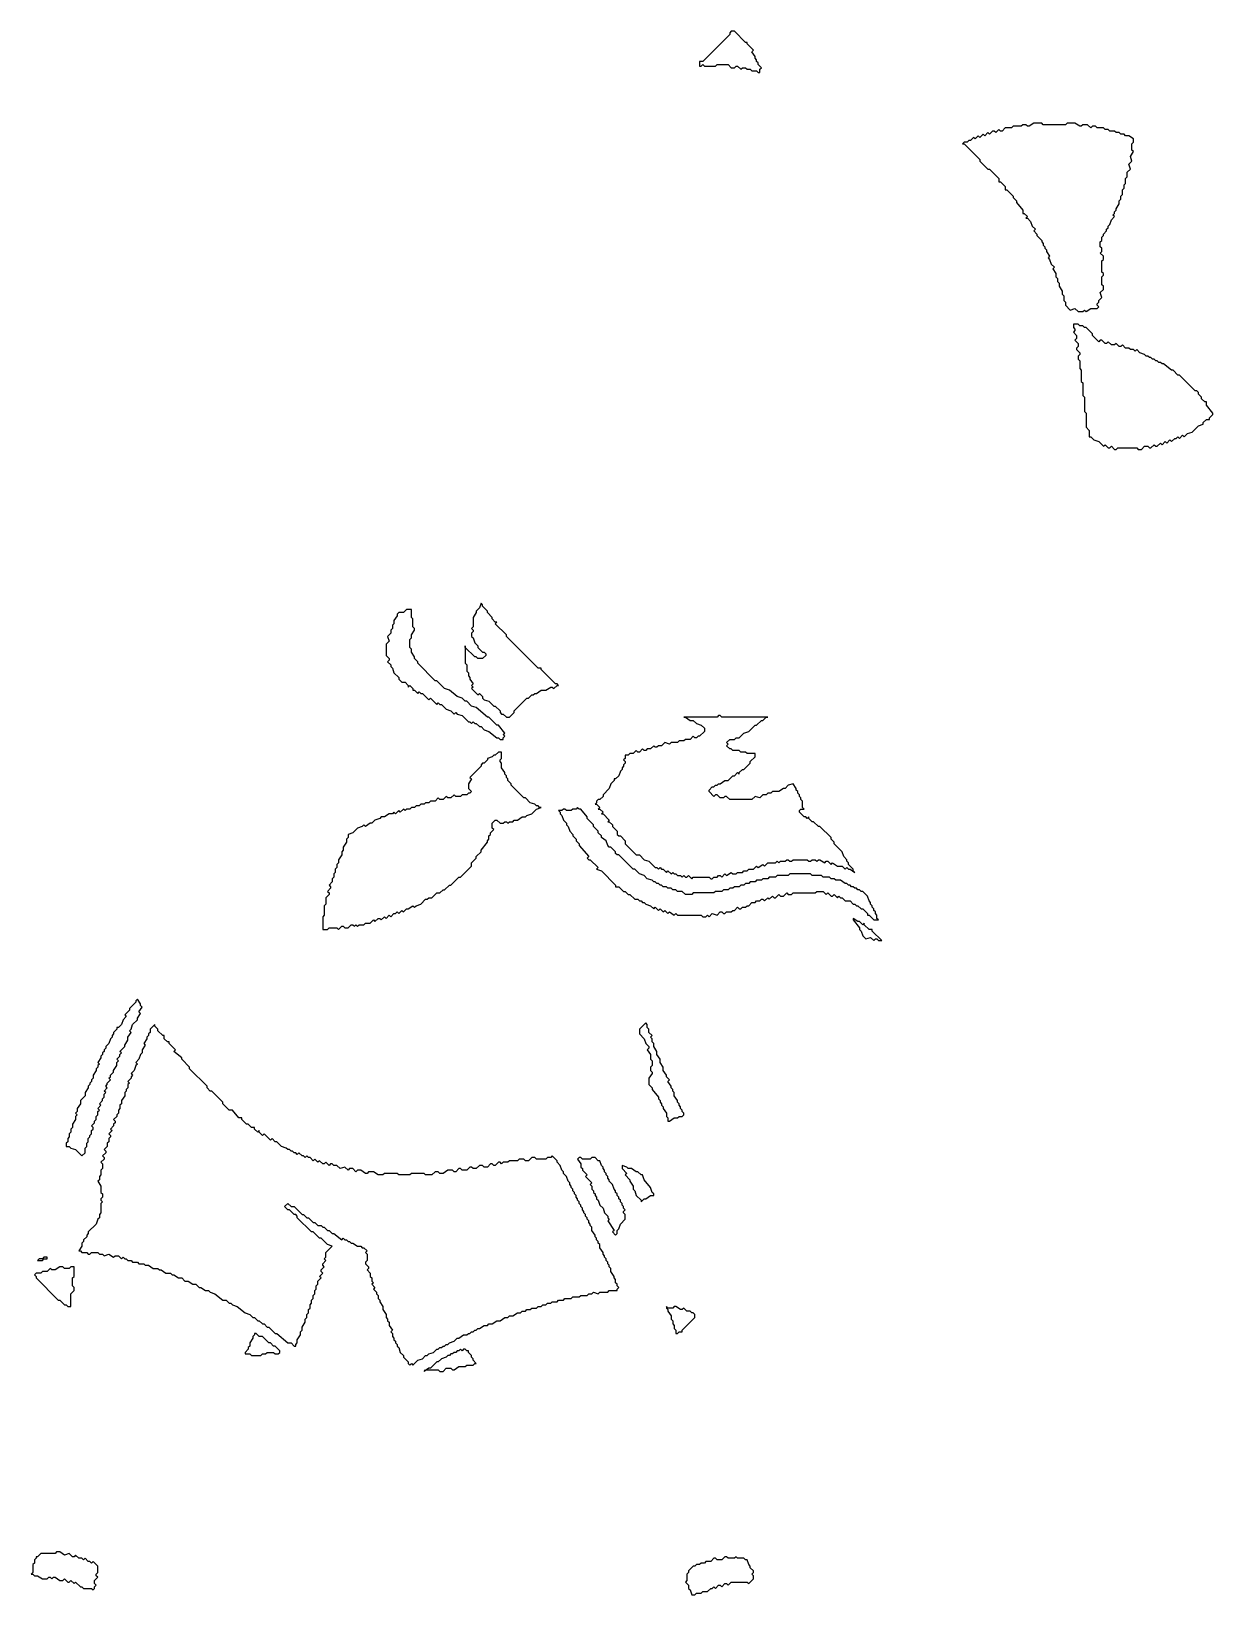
# Model space of a CAD drawing. Header units: millimetres. Extents: x 6.9 to 52.1, y 12.8 to 72.7.
import ezdxf

# ---------------------------------------------------------------- set-up
doc = ezdxf.new("R2010")
doc.units = ezdxf.units.MM
doc.layers.add('FILL_BLUE', color=7, linetype='Continuous')

msp = doc.modelspace()

# ---------------------------------------------------------------- linework, layer by layer
at = {"layer": 'FILL_BLUE'}
for points in [[(32.481, 71.515), (32.481, 71.333), (32.542, 71.333), (32.602, 71.394), (32.663, 71.333), (33.087, 71.333), (33.148, 71.394), (33.572, 71.394), (33.693, 71.273), (33.814, 71.273), (33.875, 71.333), (33.935, 71.333), (34.057, 71.212), (34.117, 71.273), (34.238, 71.273), (34.299, 71.212), (34.42, 71.212), (34.481, 71.152), (34.663, 71.152), (34.723, 71.091), (34.784, 71.091), (34.784, 71.212), (34.844, 71.273), (34.723, 71.394), (34.723, 71.455), (34.663, 71.515), (34.663, 71.576), (34.602, 71.636), (34.602, 71.697), (34.481, 71.879), (34.541, 71.939), (34.299, 72.182), (34.299, 72.242), (34.238, 72.242), (33.814, 72.667), (33.693, 72.667), (33.632, 72.606), (33.632, 72.545), (32.602, 71.515)], [(42.601, 68.424), (42.54, 68.364), (42.601, 68.364), (43.207, 67.758), (43.207, 67.697), (43.51, 67.394), (43.571, 67.394), (43.934, 67.03), (43.934, 66.909), (43.995, 66.909), (44.177, 66.727), (44.177, 66.606), (44.237, 66.606), (44.48, 66.364), (44.48, 66.303), (44.601, 66.182), (44.601, 66.121), (44.843, 65.818), (44.843, 65.697), (44.904, 65.697), (45.025, 65.576), (44.964, 65.515), (45.025, 65.515), (45.146, 65.394), (45.207, 65.212), (45.328, 65.091), (45.267, 65.03), (45.389, 64.909), (45.389, 64.848), (45.57, 64.667), (45.57, 64.606), (45.631, 64.545), (45.631, 64.485), (45.691, 64.424), (45.691, 64.364), (45.752, 64.303), (45.752, 64.242), (45.873, 64.061), (45.813, 64), (45.873, 63.939), (45.934, 63.758), (46.055, 63.636), (45.994, 63.576), (46.116, 63.394), (46.116, 63.273), (46.176, 63.212), (46.176, 63.091), (46.237, 63.03), (46.237, 62.909), (46.358, 62.727), (46.358, 62.606), (46.419, 62.545), (46.419, 62.364), (46.479, 62.303), (46.479, 62.182), (46.661, 62), (46.843, 62.061), (46.964, 61.939), (47.146, 61.939), (47.206, 62), (47.267, 61.939), (47.449, 62.061), (47.691, 62.061), (47.752, 62.121), (47.691, 62.182), (47.691, 62.242), (47.752, 62.303), (47.752, 62.364), (47.873, 62.485), (47.812, 62.667), (47.934, 62.788), (47.934, 62.909), (47.873, 62.97), (47.873, 63.273), (47.934, 63.333), (47.934, 63.394), (47.873, 63.455), (47.873, 63.879), (47.934, 63.939), (47.934, 64.061), (47.812, 64.182), (47.873, 64.242), (47.873, 64.364), (47.812, 64.424), (47.812, 64.606), (47.873, 64.667), (47.873, 64.788), (47.934, 64.848), (47.934, 64.909), (48.055, 65.03), (48.055, 65.091), (48.115, 65.152), (48.115, 65.212), (48.176, 65.273), (48.237, 65.455), (48.358, 65.576), (48.297, 65.636), (48.358, 65.697), (48.358, 65.758), (48.418, 65.818), (48.418, 65.879), (48.54, 66.061), (48.54, 66.182), (48.6, 66.242), (48.6, 66.364), (48.661, 66.424), (48.661, 66.606), (48.721, 66.667), (48.721, 66.788), (48.782, 66.848), (48.782, 67.03), (48.843, 67.091), (48.843, 67.273), (48.964, 67.394), (48.903, 67.576), (49.024, 67.697), (48.964, 67.879), (49.085, 68.061), (49.024, 68.121), (49.024, 68.364), (49.085, 68.424), (49.085, 68.545), (48.903, 68.667), (48.782, 68.667), (48.721, 68.727), (48.6, 68.727), (48.54, 68.788), (48.418, 68.788), (48.358, 68.848), (48.176, 68.848), (48.115, 68.909), (47.994, 68.909), (47.934, 68.97), (47.691, 68.97), (47.631, 69.03), (47.509, 69.03), (47.449, 68.97), (47.328, 69.091), (47.146, 69.091), (47.085, 69.03), (47.025, 69.03), (46.843, 69.152), (46.54, 69.152), (46.479, 69.091), (45.631, 69.091), (45.57, 69.152), (45.267, 69.152), (45.086, 69.03), (45.025, 69.03), (44.964, 69.091), (44.843, 69.091), (44.783, 69.03), (44.48, 69.03), (44.419, 68.97), (44.177, 68.97), (44.055, 68.848), (43.995, 68.848), (43.934, 68.909), (43.813, 68.788), (43.752, 68.848), (43.692, 68.848), (43.571, 68.727), (43.51, 68.788), (43.389, 68.667), (43.328, 68.727), (43.207, 68.606), (43.146, 68.667), (43.025, 68.545), (42.965, 68.606), (42.843, 68.485), (42.783, 68.485), (42.722, 68.424)], [(46.782, 61.455), (46.782, 61.333), (46.843, 61.273), (46.843, 61.212), (46.782, 61.152), (46.903, 61.03), (46.903, 60.909), (46.843, 60.848), (46.964, 60.727), (46.964, 60.606), (46.903, 60.545), (46.903, 60.485), (47.025, 60.364), (47.025, 60.303), (46.964, 60.242), (46.964, 60.121), (47.025, 60.061), (47.025, 59.758), (47.085, 59.697), (47.085, 59.273), (47.146, 59.212), (47.146, 58.727), (47.206, 58.667), (47.206, 58.121), (47.267, 58.061), (47.267, 57.515), (47.388, 57.394), (47.388, 57.152), (47.449, 57.152), (47.57, 57.03), (47.752, 56.97), (47.934, 56.788), (47.994, 56.848), (48.115, 56.727), (48.176, 56.727), (48.237, 56.788), (48.358, 56.667), (48.418, 56.667), (48.479, 56.727), (49.206, 56.727), (49.267, 56.667), (49.388, 56.667), (49.509, 56.788), (49.63, 56.788), (49.691, 56.727), (49.752, 56.727), (49.873, 56.848), (49.933, 56.788), (49.994, 56.788), (50.115, 56.909), (50.176, 56.848), (50.297, 56.97), (50.358, 56.909), (50.479, 57.03), (50.539, 56.97), (50.661, 57.091), (50.721, 57.091), (50.782, 57.152), (50.842, 57.091), (50.964, 57.212), (51.024, 57.152), (51.145, 57.273), (51.327, 57.333), (51.57, 57.576), (51.751, 57.636), (51.751, 57.697), (51.873, 57.818), (51.994, 57.818), (51.994, 57.879), (52.115, 58), (52.115, 58.061), (51.873, 58.364), (51.873, 58.485), (51.812, 58.485), (51.691, 58.606), (51.691, 58.667), (51.57, 58.788), (51.57, 58.848), (51.509, 58.909), (51.448, 58.909), (50.842, 59.515), (50.782, 59.515), (50.6, 59.697), (50.539, 59.697), (50.236, 59.939), (50.176, 59.939), (50.115, 60), (50.055, 60), (49.994, 60.061), (49.933, 60.061), (49.873, 60.121), (49.812, 60.121), (49.752, 60.182), (49.691, 60.182), (49.63, 60.242), (49.57, 60.242), (49.509, 60.303), (49.327, 60.364), (49.206, 60.485), (49.146, 60.424), (49.085, 60.485), (48.964, 60.485), (48.903, 60.545), (48.782, 60.545), (48.661, 60.667), (48.6, 60.606), (48.54, 60.606), (48.418, 60.727), (48.358, 60.667), (48.237, 60.667), (48.115, 60.788), (48.055, 60.727), (47.994, 60.727), (47.873, 60.848), (47.812, 60.848), (47.752, 60.788), (47.509, 61.03), (47.509, 61.091), (47.267, 61.333), (47.206, 61.333), (47.146, 61.394), (47.025, 61.394), (46.964, 61.455)], [(20.967, 50.424), (20.907, 50.364), (20.907, 50.303), (20.786, 50.121), (20.786, 50), (20.725, 49.939), (20.725, 49.818), (20.664, 49.758), (20.664, 49.636), (20.543, 49.515), (20.604, 49.333), (20.483, 49.212), (20.483, 48.788), (20.604, 48.667), (20.604, 48.606), (20.543, 48.545), (20.664, 48.424), (20.664, 48.364), (20.725, 48.303), (20.786, 48.121), (20.967, 47.939), (20.967, 47.879), (21.089, 47.758), (21.21, 47.758), (21.331, 47.636), (21.331, 47.576), (21.392, 47.636), (21.513, 47.515), (21.513, 47.455), (21.573, 47.455), (21.695, 47.333), (21.755, 47.394), (21.816, 47.333), (21.876, 47.333), (22.119, 47.091), (22.179, 47.152), (22.422, 46.909), (22.482, 46.97), (22.543, 46.909), (22.604, 46.909), (22.785, 46.727), (22.967, 46.667), (23.088, 46.545), (23.149, 46.606), (23.21, 46.545), (23.391, 46.485), (23.634, 46.242), (23.694, 46.242), (23.755, 46.182), (23.816, 46.242), (23.876, 46.182), (23.937, 46.182), (24.058, 46.061), (24.119, 46.061), (24.24, 45.939), (24.421, 45.879), (24.724, 45.636), (24.785, 45.636), (24.846, 45.576), (24.967, 45.576), (24.967, 45.636), (25.027, 45.697), (24.967, 45.758), (25.027, 45.818), (24.785, 46.121), (24.724, 46.121), (24.421, 46.424), (24.361, 46.424), (23.937, 46.788), (23.755, 46.848), (23.573, 47.03), (23.513, 47.03), (23.391, 47.152), (23.21, 47.212), (22.907, 47.455), (22.725, 47.515), (22.422, 47.818), (22.361, 47.818), (21.695, 48.485), (21.695, 48.545), (21.573, 48.667), (21.573, 48.727), (21.452, 48.909), (21.452, 49.03), (21.392, 49.091), (21.392, 49.394), (21.452, 49.455), (21.452, 49.576), (21.573, 49.758), (21.573, 49.818), (21.513, 49.879), (21.513, 50.182), (21.452, 50.242), (21.452, 50.545), (21.27, 50.545), (21.149, 50.424)], [(24.119, 50.788), (24.058, 50.606), (23.937, 50.485), (23.937, 50.424), (23.816, 50.242), (23.816, 49.879), (23.755, 49.818), (23.816, 49.758), (23.816, 49.697), (23.755, 49.636), (23.755, 49.515), (23.816, 49.455), (23.876, 49.273), (23.997, 49.152), (23.997, 49.091), (24.179, 48.909), (24.24, 48.909), (24.3, 48.848), (24.3, 48.788), (24.179, 48.667), (23.997, 48.667), (23.937, 48.727), (23.876, 48.727), (23.513, 49.091), (23.513, 49.152), (23.513, 48.485), (23.573, 48.424), (23.573, 48.182), (23.634, 48.121), (23.634, 48), (23.694, 47.939), (23.694, 47.879), (23.816, 47.697), (23.755, 47.636), (23.816, 47.576), (23.755, 47.515), (23.997, 47.273), (24.058, 47.333), (24.179, 47.212), (24.179, 47.152), (24.24, 47.091), (24.421, 47.03), (24.603, 46.848), (24.664, 46.848), (24.846, 46.667), (24.846, 46.606), (24.906, 46.545), (24.967, 46.545), (25.088, 46.424), (25.209, 46.424), (25.391, 46.606), (25.391, 46.667), (25.876, 47.152), (25.936, 47.152), (26.058, 47.273), (26.118, 47.273), (26.179, 47.333), (26.239, 47.333), (26.421, 47.455), (26.603, 47.455), (26.785, 47.576), (26.845, 47.576), (26.906, 47.515), (27.027, 47.636), (27.088, 47.636), (27.027, 47.697), (26.967, 47.697), (26.421, 48.242), (26.421, 48.303), (26.3, 48.303), (25.088, 49.515), (25.088, 49.576), (24.664, 50), (24.724, 50.061), (24.664, 50.061), (24.543, 50.182), (24.543, 50.242), (24.361, 50.424), (24.361, 50.485), (24.179, 50.667), (24.179, 50.727)], [(28.482, 43.091), (28.542, 43.091), (28.663, 42.97), (28.603, 42.909), (28.663, 42.909), (28.785, 42.788), (28.724, 42.727), (28.785, 42.727), (29.027, 42.485), (28.966, 42.424), (29.027, 42.424), (29.148, 42.303), (29.148, 42.242), (29.33, 42.061), (29.33, 41.939), (29.391, 41.879), (29.451, 41.879), (29.633, 41.697), (29.633, 41.576), (30.057, 41.152), (30.178, 41.152), (30.36, 40.97), (30.542, 40.909), (30.784, 40.667), (30.845, 40.667), (30.906, 40.606), (30.966, 40.667), (31.027, 40.606), (31.087, 40.606), (31.209, 40.485), (31.269, 40.545), (31.39, 40.424), (31.451, 40.485), (31.511, 40.424), (31.572, 40.424), (31.633, 40.364), (31.754, 40.364), (31.814, 40.303), (31.875, 40.364), (31.936, 40.303), (31.996, 40.303), (32.057, 40.364), (32.178, 40.242), (32.239, 40.303), (32.845, 40.303), (32.905, 40.242), (32.966, 40.242), (33.026, 40.303), (33.148, 40.303), (33.208, 40.364), (33.269, 40.364), (33.329, 40.303), (33.451, 40.424), (33.511, 40.364), (33.693, 40.485), (33.754, 40.424), (33.875, 40.424), (33.935, 40.485), (34.117, 40.485), (34.178, 40.545), (34.299, 40.545), (34.36, 40.606), (34.541, 40.606), (34.663, 40.727), (34.723, 40.667), (34.905, 40.788), (34.966, 40.727), (35.087, 40.848), (35.39, 40.848), (35.45, 40.909), (35.511, 40.848), (35.572, 40.909), (35.753, 40.909), (35.814, 40.97), (35.875, 40.97), (35.935, 40.909), (35.996, 40.909), (36.056, 40.97), (36.602, 40.97), (36.662, 40.909), (36.723, 40.909), (36.784, 40.97), (36.905, 40.97), (36.965, 40.909), (37.026, 40.97), (37.087, 40.97), (37.268, 40.848), (37.329, 40.909), (37.39, 40.909), (37.511, 40.788), (37.571, 40.848), (37.753, 40.727), (37.935, 40.727), (38.056, 40.606), (38.117, 40.667), (38.177, 40.606), (38.238, 40.606), (38.42, 40.485), (38.359, 40.545), (38.359, 40.606), (38.177, 40.788), (38.177, 40.848), (38.117, 40.909), (38.117, 40.97), (37.996, 41.091), (37.935, 41.273), (37.632, 41.576), (37.632, 41.636), (37.511, 41.758), (37.511, 41.818), (37.087, 42.242), (37.026, 42.242), (36.844, 42.424), (36.784, 42.424), (36.662, 42.545), (36.662, 42.606), (36.602, 42.545), (36.541, 42.606), (36.481, 42.606), (36.299, 42.788), (36.299, 42.848), (36.359, 42.909), (36.481, 42.909), (36.42, 42.97), (36.42, 43.212), (36.359, 43.273), (36.359, 43.333), (36.299, 43.394), (36.299, 43.455), (36.238, 43.515), (36.238, 43.576), (36.178, 43.636), (36.178, 43.697), (36.056, 43.879), (35.875, 43.818), (35.753, 43.697), (35.693, 43.697), (35.511, 43.576), (35.269, 43.576), (35.208, 43.515), (35.087, 43.515), (35.026, 43.455), (34.905, 43.455), (34.784, 43.333), (34.602, 43.394), (34.481, 43.273), (33.632, 43.273), (33.511, 43.394), (33.451, 43.394), (33.39, 43.333), (33.269, 43.333), (33.148, 43.455), (33.087, 43.455), (33.026, 43.394), (32.845, 43.576), (32.845, 43.636), (32.966, 43.758), (33.026, 43.758), (33.087, 43.818), (33.148, 43.818), (33.208, 43.879), (33.269, 43.879), (33.451, 44), (33.572, 44), (33.754, 44.182), (33.814, 44.182), (33.935, 44.303), (33.996, 44.242), (33.996, 44.303), (34.117, 44.424), (34.178, 44.424), (34.42, 44.667), (34.42, 44.727), (34.602, 44.909), (34.602, 45.03), (34.299, 45.03), (34.238, 45.091), (34.057, 45.091), (33.996, 45.152), (33.754, 45.152), (33.693, 45.212), (33.632, 45.212), (33.511, 45.333), (33.572, 45.394), (33.511, 45.455), (33.632, 45.576), (33.814, 45.576), (33.875, 45.636), (33.996, 45.636), (34.178, 45.818), (34.36, 45.879), (34.602, 46.121), (34.663, 46.121), (34.844, 46.303), (34.905, 46.303), (35.026, 46.424), (35.087, 46.424), (33.329, 46.424), (33.269, 46.485), (33.208, 46.485), (33.148, 46.424), (31.875, 46.424), (31.936, 46.424), (32.117, 46.303), (32.239, 46.303), (32.36, 46.182), (32.542, 46.121), (32.663, 46), (32.663, 45.879), (32.481, 45.697), (32.42, 45.697), (32.36, 45.636), (32.299, 45.636), (32.239, 45.697), (32.117, 45.576), (31.936, 45.576), (31.875, 45.515), (31.693, 45.515), (31.633, 45.455), (31.39, 45.455), (31.33, 45.394), (31.148, 45.455), (31.027, 45.333), (30.906, 45.333), (30.845, 45.273), (30.784, 45.273), (30.724, 45.333), (30.603, 45.212), (30.481, 45.212), (30.421, 45.152), (30.36, 45.152), (30.3, 45.212), (30.178, 45.091), (30.118, 45.091), (30.057, 45.152), (29.936, 45.03), (29.815, 45.03), (29.754, 44.97), (29.633, 44.97), (29.633, 44.848), (29.572, 44.788), (29.633, 44.727), (29.633, 44.667), (29.572, 44.606), (29.572, 44.545), (29.512, 44.485), (29.512, 44.424), (29.451, 44.364), (29.391, 44.182), (29.269, 44.061), (29.209, 44.061), (29.209, 44), (29.088, 43.879), (29.027, 43.697), (28.785, 43.455), (28.785, 43.394), (28.663, 43.273), (28.603, 43.273), (28.542, 43.212), (28.542, 43.152)], [(24.906, 45.091), (24.785, 45.091), (24.664, 44.97), (24.603, 44.97), (24.543, 44.909), (24.361, 44.848), (24.361, 44.788), (24.24, 44.667), (24.179, 44.667), (24.119, 44.606), (24.119, 44.545), (23.694, 44.121), (23.755, 44.061), (23.634, 43.879), (23.634, 43.697), (23.755, 43.576), (23.694, 43.515), (23.634, 43.515), (23.573, 43.455), (23.391, 43.455), (23.331, 43.394), (23.149, 43.394), (23.088, 43.455), (22.967, 43.333), (22.846, 43.333), (22.785, 43.394), (22.664, 43.273), (22.543, 43.273), (22.482, 43.333), (22.361, 43.212), (22.179, 43.212), (22.119, 43.152), (21.998, 43.152), (21.937, 43.091), (21.816, 43.091), (21.755, 43.03), (21.634, 43.03), (21.573, 42.97), (21.452, 42.97), (21.392, 42.909), (21.27, 42.909), (21.21, 42.848), (21.149, 42.909), (21.028, 42.788), (20.967, 42.848), (20.846, 42.727), (20.786, 42.788), (20.725, 42.727), (20.604, 42.727), (20.422, 42.606), (20.301, 42.606), (20.24, 42.545), (20.058, 42.485), (19.937, 42.364), (19.877, 42.364), (19.695, 42.242), (19.634, 42.303), (19.574, 42.242), (19.392, 42.182), (19.21, 42), (19.028, 41.939), (19.028, 41.818), (18.968, 41.758), (18.968, 41.636), (18.846, 41.455), (18.846, 41.333), (18.786, 41.273), (18.786, 41.152), (18.665, 40.97), (18.665, 40.848), (18.604, 40.788), (18.604, 40.667), (18.543, 40.606), (18.543, 40.485), (18.483, 40.424), (18.483, 40.303), (18.422, 40.242), (18.422, 40.121), (18.301, 40), (18.362, 39.939), (18.362, 39.879), (18.24, 39.758), (18.301, 39.697), (18.301, 39.636), (18.18, 39.515), (18.18, 39.273), (18.119, 39.212), (18.119, 38.848), (18.059, 38.788), (18.059, 38.303), (18.24, 38.303), (18.301, 38.364), (18.604, 38.364), (18.665, 38.303), (18.786, 38.424), (18.846, 38.424), (18.907, 38.364), (19.028, 38.364), (19.149, 38.485), (19.21, 38.485), (19.271, 38.424), (19.331, 38.485), (19.392, 38.424), (19.452, 38.485), (19.634, 38.485), (19.695, 38.545), (19.877, 38.545), (19.998, 38.667), (20.058, 38.606), (20.18, 38.727), (20.24, 38.727), (20.301, 38.667), (20.422, 38.788), (20.483, 38.727), (20.604, 38.848), (20.664, 38.788), (20.786, 38.909), (20.846, 38.909), (20.907, 38.97), (20.967, 38.909), (21.089, 39.03), (21.149, 38.97), (21.27, 39.091), (21.331, 39.091), (21.513, 39.212), (21.573, 39.152), (21.634, 39.212), (21.816, 39.273), (21.998, 39.455), (22.058, 39.455), (22.119, 39.515), (22.24, 39.515), (22.422, 39.697), (22.543, 39.697), (22.664, 39.818), (22.725, 39.818), (22.907, 40), (22.967, 40), (23.27, 40.303), (23.331, 40.303), (23.755, 40.727), (23.755, 40.848), (23.937, 41.03), (23.937, 41.091), (24.119, 41.273), (24.119, 41.333), (24.361, 41.636), (24.361, 41.697), (24.421, 41.758), (24.421, 41.879), (24.482, 41.939), (24.482, 42), (24.603, 42.121), (24.543, 42.182), (24.543, 42.364), (24.664, 42.485), (24.724, 42.485), (24.846, 42.364), (24.967, 42.364), (25.027, 42.424), (25.088, 42.424), (25.149, 42.364), (25.209, 42.424), (25.33, 42.424), (25.391, 42.485), (25.512, 42.485), (25.694, 42.606), (25.815, 42.606), (25.876, 42.667), (26.058, 42.727), (26.239, 42.909), (26.421, 42.97), (26.361, 42.97), (26.3, 43.03), (26.239, 43.03), (26.179, 43.091), (25.997, 43.152), (25.815, 43.333), (25.755, 43.333), (25.27, 43.818), (25.27, 43.879), (25.149, 44), (25.149, 44.061), (25.088, 44.121), (25.088, 44.182), (25.027, 44.242), (25.027, 44.303), (24.906, 44.485), (24.906, 44.667), (24.846, 44.727), (24.846, 44.788), (24.906, 44.848)], [(27.088, 42.848), (27.148, 42.788), (27.148, 42.727), (27.209, 42.667), (27.27, 42.485), (27.391, 42.364), (27.391, 42.303), (27.451, 42.242), (27.512, 42.061), (27.633, 41.939), (27.633, 41.879), (27.754, 41.758), (27.754, 41.697), (27.876, 41.576), (27.876, 41.515), (28.239, 41.091), (28.179, 41.03), (28.239, 40.97), (28.3, 40.97), (28.603, 40.667), (28.542, 40.606), (28.724, 40.545), (29.269, 40), (29.269, 39.939), (29.391, 39.939), (29.572, 39.758), (29.633, 39.758), (29.754, 39.636), (29.815, 39.636), (29.997, 39.455), (30.118, 39.455), (30.178, 39.394), (30.239, 39.394), (30.3, 39.333), (30.36, 39.333), (30.421, 39.273), (30.603, 39.212), (30.724, 39.091), (30.784, 39.152), (30.906, 39.03), (30.966, 39.091), (31.087, 38.97), (31.148, 39.03), (31.269, 38.909), (31.33, 38.97), (31.511, 38.848), (31.572, 38.909), (31.633, 38.848), (32.542, 38.848), (32.602, 38.788), (32.723, 38.788), (32.784, 38.848), (32.845, 38.788), (32.966, 38.909), (33.148, 38.848), (33.269, 38.97), (33.329, 38.97), (33.39, 38.909), (33.451, 38.909), (33.511, 38.97), (33.693, 38.97), (33.754, 39.03), (33.814, 39.03), (33.935, 39.152), (33.996, 39.091), (34.057, 39.091), (34.117, 39.152), (34.238, 39.152), (34.299, 39.212), (34.36, 39.212), (34.481, 39.333), (34.602, 39.333), (34.663, 39.394), (34.784, 39.394), (34.844, 39.455), (34.905, 39.455), (34.966, 39.394), (35.087, 39.515), (35.147, 39.455), (35.269, 39.576), (35.329, 39.515), (35.39, 39.515), (35.511, 39.636), (35.572, 39.576), (35.693, 39.576), (35.814, 39.697), (35.875, 39.636), (35.996, 39.636), (36.056, 39.697), (36.905, 39.697), (36.965, 39.758), (37.208, 39.758), (37.329, 39.636), (37.39, 39.697), (37.511, 39.576), (37.571, 39.576), (37.632, 39.636), (37.753, 39.515), (37.814, 39.576), (37.874, 39.515), (37.935, 39.515), (38.056, 39.394), (38.238, 39.394), (38.359, 39.273), (38.42, 39.273), (38.48, 39.212), (38.541, 39.212), (38.662, 39.091), (38.723, 39.091), (38.904, 38.909), (38.904, 38.848), (38.965, 38.848), (39.147, 38.667), (39.329, 38.667), (39.268, 38.727), (39.268, 38.848), (39.207, 38.909), (39.207, 38.97), (39.147, 39.03), (39.147, 39.091), (39.086, 39.152), (39.086, 39.212), (39.026, 39.273), (39.026, 39.333), (38.965, 39.394), (38.904, 39.576), (38.723, 39.758), (38.662, 39.758), (38.601, 39.818), (38.541, 39.818), (38.48, 39.879), (38.42, 39.879), (38.359, 39.939), (38.299, 39.939), (38.238, 40), (38.177, 40), (38.117, 40.061), (38.056, 40.061), (37.874, 40.182), (37.693, 40.182), (37.632, 40.242), (37.511, 40.242), (37.45, 40.303), (37.208, 40.303), (37.147, 40.364), (36.784, 40.364), (36.723, 40.424), (35.935, 40.424), (35.875, 40.364), (35.45, 40.364), (35.39, 40.303), (35.147, 40.303), (35.087, 40.242), (34.905, 40.242), (34.844, 40.182), (34.663, 40.182), (34.602, 40.121), (34.42, 40.121), (34.36, 40.061), (34.238, 40.061), (34.178, 40), (34.057, 40), (33.996, 39.939), (33.814, 39.939), (33.754, 39.879), (33.632, 39.879), (33.572, 39.818), (33.39, 39.818), (33.329, 39.758), (33.087, 39.758), (33.026, 39.697), (32.239, 39.697), (32.178, 39.636), (31.936, 39.636), (31.814, 39.758), (31.633, 39.758), (31.572, 39.818), (31.451, 39.818), (31.39, 39.879), (31.269, 39.879), (31.209, 39.939), (31.087, 39.939), (31.027, 40), (30.966, 40), (30.906, 40.061), (30.845, 40.061), (30.784, 40.121), (30.724, 40.121), (30.663, 40.182), (30.481, 40.242), (30.36, 40.364), (30.178, 40.424), (29.997, 40.606), (29.936, 40.606), (29.391, 41.152), (29.33, 41.152), (29.269, 41.212), (29.269, 41.273), (29.088, 41.455), (29.027, 41.455), (28.966, 41.515), (28.906, 41.697), (28.724, 41.818), (28.724, 41.879), (28.603, 42), (28.603, 42.061), (28.421, 42.242), (28.421, 42.303), (28.179, 42.545), (28.179, 42.606), (27.936, 42.909), (27.876, 42.909), (27.815, 42.97), (27.754, 42.909), (27.633, 42.909), (27.573, 42.848), (27.391, 42.848), (27.33, 42.909), (27.27, 42.909), (27.209, 42.848)], [(38.359, 38.727), (38.359, 38.667), (38.601, 38.364), (38.601, 38.303), (38.662, 38.242), (38.723, 38.061), (38.844, 37.939), (39.026, 38), (39.147, 37.879), (39.207, 37.939), (39.268, 37.939), (39.329, 37.879), (39.45, 37.879), (39.086, 38.242), (39.086, 38.303), (38.965, 38.303), (38.783, 38.485), (38.783, 38.545), (38.723, 38.485), (38.601, 38.606), (38.541, 38.606)], [(10.969, 35.636), (10.908, 35.576), (10.908, 35.515), (10.666, 35.273), (10.666, 35.212), (10.484, 35.03), (10.544, 34.97), (10.423, 34.848), (10.363, 34.667), (10.241, 34.545), (10.181, 34.545), (10.181, 34.485), (10.06, 34.364), (10.06, 34.303), (9.999, 34.242), (9.999, 34.182), (9.939, 34.121), (9.878, 33.939), (9.757, 33.818), (9.757, 33.758), (9.696, 33.697), (9.696, 33.636), (9.636, 33.576), (9.636, 33.515), (9.575, 33.455), (9.575, 33.394), (9.454, 33.212), (9.514, 33.152), (9.454, 33.091), (9.454, 33.03), (9.393, 32.97), (9.393, 32.909), (9.272, 32.727), (9.272, 32.606), (9.211, 32.545), (9.211, 32.485), (9.151, 32.424), (9.151, 32.364), (9.09, 32.303), (9.09, 32.242), (8.969, 32.061), (8.969, 31.939), (8.787, 31.758), (8.787, 31.636), (8.666, 31.455), (8.666, 31.333), (8.605, 31.273), (8.666, 31.212), (8.605, 31.152), (8.605, 31.03), (8.484, 30.848), (8.484, 30.727), (8.424, 30.667), (8.424, 30.545), (8.363, 30.485), (8.363, 30.364), (8.302, 30.303), (8.302, 30.182), (8.242, 30.121), (8.242, 30), (8.363, 30), (8.424, 29.939), (8.605, 29.879), (8.848, 29.636), (8.969, 29.758), (8.969, 29.939), (9.03, 30), (9.03, 30.121), (9.09, 30.182), (9.09, 30.303), (9.151, 30.364), (9.151, 30.424), (9.211, 30.485), (9.211, 30.606), (9.272, 30.667), (9.272, 30.727), (9.211, 30.788), (9.333, 30.909), (9.333, 30.97), (9.393, 31.03), (9.393, 31.152), (9.454, 31.212), (9.454, 31.333), (9.514, 31.394), (9.454, 31.455), (9.575, 31.576), (9.514, 31.636), (9.636, 31.758), (9.636, 31.818), (9.696, 31.879), (9.696, 32), (9.757, 32.061), (9.696, 32.121), (9.817, 32.242), (9.757, 32.303), (9.817, 32.364), (9.817, 32.424), (9.939, 32.545), (9.878, 32.606), (9.939, 32.667), (9.939, 32.727), (10.06, 32.848), (10.06, 32.909), (10.181, 33.091), (10.181, 33.212), (10.241, 33.273), (10.181, 33.333), (10.302, 33.455), (10.302, 33.515), (10.363, 33.576), (10.302, 33.636), (10.484, 33.818), (10.484, 33.879), (10.605, 34.061), (10.605, 34.182), (10.726, 34.364), (10.666, 34.424), (10.726, 34.485), (10.787, 34.667), (10.969, 34.848), (10.969, 34.909), (11.09, 35.091), (11.029, 35.152), (11.15, 35.333), (11.09, 35.394), (11.09, 35.455)], [(30.421, 34.727), (30.178, 34.485), (30.178, 34.303), (30.36, 34.121), (30.421, 33.939), (30.542, 33.818), (30.542, 33.758), (30.481, 33.697), (30.603, 33.515), (30.603, 33.333), (30.663, 33.273), (30.663, 33.091), (30.603, 33.03), (30.603, 32.909), (30.663, 32.848), (30.663, 32.788), (30.542, 32.606), (30.542, 32.364), (30.663, 32.242), (30.663, 32.182), (30.906, 31.879), (30.906, 31.818), (30.966, 31.758), (30.966, 31.697), (31.027, 31.636), (31.027, 31.576), (31.087, 31.515), (31.087, 31.455), (31.209, 31.273), (31.209, 31.152), (31.269, 31.091), (31.269, 30.97), (31.33, 30.97), (31.511, 31.091), (31.633, 31.091), (31.693, 31.152), (31.814, 31.152), (31.875, 31.212), (31.875, 31.273), (31.814, 31.333), (31.814, 31.394), (31.754, 31.455), (31.754, 31.515), (31.693, 31.576), (31.693, 31.636), (31.633, 31.697), (31.633, 31.758), (31.511, 31.939), (31.511, 32.061), (31.451, 32.121), (31.451, 32.182), (31.39, 32.242), (31.39, 32.303), (31.269, 32.485), (31.33, 32.545), (31.209, 32.667), (31.209, 32.727), (31.087, 32.909), (31.087, 33.03), (30.966, 33.212), (30.966, 33.333), (30.845, 33.515), (30.845, 33.636), (30.724, 33.818), (30.724, 33.939), (30.663, 34), (30.663, 34.121), (30.603, 34.182), (30.663, 34.242), (30.542, 34.364), (30.542, 34.485), (30.481, 34.545), (30.481, 34.667)], [(8.727, 26), (8.787, 26), (8.848, 25.939), (9.03, 25.939), (9.09, 25.879), (9.151, 25.879), (9.211, 25.939), (9.454, 25.939), (9.514, 25.879), (9.636, 25.879), (9.696, 25.818), (9.878, 25.879), (10.06, 25.758), (10.12, 25.818), (10.241, 25.818), (10.363, 25.697), (10.423, 25.758), (10.484, 25.697), (10.544, 25.697), (10.605, 25.636), (10.726, 25.636), (10.787, 25.576), (10.969, 25.576), (11.029, 25.515), (11.211, 25.515), (11.272, 25.455), (11.393, 25.455), (11.575, 25.333), (11.756, 25.333), (11.817, 25.273), (11.878, 25.273), (12.059, 25.152), (12.241, 25.152), (12.302, 25.091), (12.362, 25.091), (12.544, 24.97), (12.665, 24.97), (12.787, 24.848), (12.908, 24.848), (13.09, 24.727), (13.211, 24.727), (13.332, 24.606), (13.393, 24.606), (13.574, 24.485), (13.696, 24.485), (13.756, 24.424), (13.938, 24.364), (14.241, 24.121), (14.362, 24.121), (14.483, 24), (14.544, 24), (14.605, 23.939), (14.786, 23.879), (15.089, 23.636), (15.271, 23.576), (15.392, 23.455), (15.453, 23.455), (15.574, 23.333), (15.635, 23.333), (15.756, 23.212), (15.817, 23.212), (15.938, 23.091), (15.998, 23.091), (16.241, 22.848), (16.301, 22.848), (16.726, 22.485), (16.847, 22.485), (16.968, 22.364), (17.029, 22.364), (17.029, 22.424), (17.089, 22.485), (17.089, 22.606), (17.21, 22.788), (17.21, 22.909), (17.271, 22.97), (17.271, 23.091), (17.392, 23.273), (17.392, 23.394), (17.453, 23.455), (17.453, 23.576), (17.513, 23.636), (17.513, 23.758), (17.574, 23.818), (17.574, 23.939), (17.634, 24), (17.634, 24.121), (17.695, 24.182), (17.695, 24.303), (17.756, 24.364), (17.756, 24.485), (17.816, 24.545), (17.816, 24.667), (17.877, 24.727), (17.877, 24.848), (17.998, 24.97), (17.937, 25.03), (18.059, 25.152), (17.998, 25.212), (17.998, 25.273), (18.119, 25.394), (18.059, 25.455), (18.059, 25.515), (18.18, 25.636), (18.119, 25.697), (18.18, 25.758), (18.18, 25.939), (18.422, 26.182), (18.24, 26.242), (17.998, 26.485), (17.937, 26.485), (17.695, 26.727), (17.634, 26.727), (17.089, 27.273), (17.089, 27.333), (17.029, 27.394), (16.968, 27.394), (16.786, 27.576), (16.726, 27.576), (16.604, 27.697), (16.726, 27.818), (16.847, 27.697), (16.968, 27.697), (17.271, 27.394), (17.331, 27.394), (17.453, 27.273), (17.513, 27.273), (17.695, 27.091), (17.756, 27.091), (17.877, 26.97), (17.998, 26.97), (18.059, 26.909), (18.119, 26.909), (18.24, 26.788), (18.301, 26.788), (18.422, 26.667), (18.483, 26.667), (18.786, 26.424), (18.846, 26.485), (18.907, 26.424), (18.968, 26.424), (19.028, 26.364), (19.089, 26.364), (19.149, 26.303), (19.21, 26.303), (19.392, 26.182), (19.513, 26.182), (19.574, 26.121), (19.634, 26.121), (19.755, 26), (19.695, 25.939), (19.755, 25.879), (19.755, 25.636), (19.695, 25.576), (19.695, 25.515), (19.816, 25.394), (19.816, 25.333), (19.755, 25.273), (19.877, 25.152), (19.877, 25.03), (19.937, 24.97), (19.937, 24.848), (19.998, 24.788), (19.937, 24.727), (20.058, 24.606), (19.998, 24.545), (20.119, 24.424), (20.119, 24.364), (20.18, 24.303), (20.18, 24.182), (20.24, 24.121), (20.24, 24.061), (20.361, 23.879), (20.361, 23.758), (20.483, 23.576), (20.483, 23.455), (20.543, 23.394), (20.543, 23.333), (20.604, 23.273), (20.604, 23.152), (20.725, 22.97), (20.664, 22.909), (20.725, 22.848), (20.725, 22.727), (20.786, 22.667), (20.786, 22.606), (20.846, 22.545), (20.846, 22.485), (20.907, 22.424), (20.907, 22.364), (20.967, 22.303), (21.028, 22.121), (21.149, 22), (21.149, 21.939), (21.331, 21.758), (21.331, 21.697), (21.392, 21.636), (21.452, 21.697), (21.513, 21.636), (21.695, 21.818), (21.876, 21.879), (21.998, 22), (22.058, 22), (22.119, 22.061), (22.301, 22.121), (22.422, 22.242), (22.482, 22.242), (22.543, 22.303), (22.604, 22.303), (22.664, 22.364), (22.725, 22.364), (22.785, 22.424), (22.846, 22.424), (22.907, 22.485), (23.088, 22.545), (23.21, 22.667), (23.27, 22.667), (23.452, 22.788), (23.573, 22.788), (23.634, 22.848), (23.694, 22.848), (23.755, 22.909), (23.816, 22.909), (23.876, 22.97), (23.937, 22.97), (23.997, 23.03), (24.058, 23.03), (24.24, 23.152), (24.361, 23.152), (24.421, 23.212), (24.543, 23.212), (24.724, 23.333), (24.846, 23.333), (25.027, 23.455), (25.149, 23.455), (25.209, 23.515), (25.33, 23.515), (25.512, 23.636), (25.633, 23.636), (25.694, 23.697), (25.815, 23.697), (25.876, 23.758), (25.997, 23.758), (26.058, 23.818), (26.239, 23.818), (26.3, 23.879), (26.421, 23.879), (26.482, 23.939), (26.603, 23.939), (26.664, 24), (26.785, 24), (26.845, 24.061), (27.027, 24.061), (27.088, 24.121), (27.27, 24.121), (27.33, 24.182), (27.573, 24.182), (27.633, 24.242), (27.876, 24.242), (27.936, 24.303), (28.179, 24.303), (28.239, 24.364), (28.36, 24.364), (28.421, 24.424), (28.603, 24.364), (28.663, 24.424), (28.966, 24.424), (29.027, 24.485), (29.33, 24.485), (29.33, 24.545), (29.391, 24.606), (29.33, 24.667), (29.33, 24.727), (29.269, 24.788), (29.269, 24.909), (29.209, 24.97), (29.209, 25.03), (29.088, 25.212), (29.088, 25.333), (29.027, 25.394), (29.027, 25.455), (28.966, 25.515), (28.966, 25.576), (28.906, 25.636), (28.906, 25.697), (28.845, 25.758), (28.845, 25.818), (28.785, 25.879), (28.785, 25.939), (28.663, 26.121), (28.663, 26.242), (28.603, 26.303), (28.603, 26.364), (28.542, 26.424), (28.542, 26.485), (28.482, 26.545), (28.482, 26.606), (28.36, 26.788), (28.36, 26.909), (28.3, 26.97), (28.3, 27.03), (28.239, 27.091), (28.239, 27.152), (28.179, 27.212), (28.179, 27.273), (28.118, 27.333), (28.118, 27.394), (28.057, 27.455), (28.057, 27.515), (27.997, 27.576), (27.997, 27.636), (27.936, 27.697), (27.936, 27.758), (27.876, 27.818), (27.876, 27.879), (27.815, 27.939), (27.815, 28), (27.754, 28.061), (27.754, 28.121), (27.694, 28.182), (27.694, 28.242), (27.633, 28.303), (27.633, 28.364), (27.573, 28.424), (27.573, 28.485), (27.512, 28.545), (27.512, 28.606), (27.451, 28.667), (27.391, 28.848), (27.27, 28.97), (27.27, 29.03), (27.209, 29.091), (27.148, 29.273), (27.027, 29.394), (27.027, 29.455), (26.845, 29.636), (26.785, 29.576), (26.664, 29.576), (26.603, 29.515), (26.239, 29.515), (26.179, 29.576), (26.058, 29.576), (25.936, 29.455), (25.815, 29.455), (25.755, 29.515), (25.573, 29.515), (25.512, 29.455), (25.209, 29.455), (25.149, 29.394), (24.967, 29.394), (24.906, 29.333), (24.846, 29.394), (24.785, 29.394), (24.664, 29.273), (24.603, 29.273), (24.543, 29.333), (24.482, 29.333), (24.361, 29.212), (24.24, 29.212), (24.179, 29.273), (24.058, 29.273), (23.937, 29.152), (23.816, 29.152), (23.755, 29.212), (23.694, 29.212), (23.573, 29.091), (23.391, 29.091), (23.331, 29.152), (23.27, 29.152), (23.149, 29.03), (23.088, 29.03), (23.028, 29.091), (22.846, 29.091), (22.664, 28.97), (22.543, 28.97), (22.482, 29.03), (22.361, 29.03), (22.24, 28.909), (21.998, 28.909), (21.937, 28.97), (21.452, 28.97), (21.392, 28.909), (20.967, 28.909), (20.907, 28.97), (20.422, 28.97), (20.361, 28.909), (20.18, 28.909), (19.998, 29.03), (19.816, 29.03), (19.755, 28.97), (19.695, 28.97), (19.513, 29.091), (19.392, 29.091), (19.331, 29.03), (19.21, 29.152), (19.089, 29.152), (19.028, 29.091), (18.907, 29.212), (18.725, 29.152), (18.604, 29.273), (18.483, 29.273), (18.422, 29.333), (18.362, 29.333), (18.301, 29.273), (18.18, 29.394), (18.119, 29.333), (18.059, 29.333), (17.937, 29.455), (17.877, 29.394), (17.756, 29.515), (17.695, 29.455), (17.574, 29.576), (17.513, 29.576), (17.453, 29.636), (17.392, 29.576), (17.331, 29.636), (17.271, 29.636), (17.15, 29.758), (17.089, 29.697), (17.029, 29.758), (16.968, 29.758), (16.907, 29.818), (16.847, 29.818), (16.786, 29.879), (16.726, 29.879), (16.665, 29.939), (16.483, 30), (16.301, 30.182), (16.241, 30.182), (16.12, 30.303), (16.059, 30.242), (15.817, 30.485), (15.756, 30.424), (15.635, 30.545), (15.635, 30.606), (15.574, 30.545), (15.453, 30.667), (15.453, 30.727), (15.332, 30.727), (15.211, 30.848), (15.15, 30.848), (14.968, 31.03), (14.968, 31.091), (14.847, 31.091), (14.605, 31.394), (14.483, 31.394), (14.241, 31.636), (14.241, 31.697), (13.817, 32.121), (13.756, 32.121), (13.635, 32.242), (13.635, 32.303), (12.968, 32.97), (12.968, 33.03), (12.665, 33.333), (12.665, 33.394), (12.362, 33.636), (12.423, 33.697), (12.181, 33.939), (12.181, 34), (12.12, 34), (11.999, 34.121), (11.999, 34.242), (11.938, 34.242), (11.756, 34.424), (11.756, 34.485), (11.635, 34.606), (11.635, 34.667), (11.453, 34.485), (11.453, 34.364), (11.393, 34.303), (11.393, 34.242), (11.332, 34.182), (11.332, 34.121), (11.211, 33.939), (11.272, 33.879), (11.15, 33.697), (11.15, 33.576), (11.09, 33.515), (11.029, 33.333), (10.908, 33.212), (10.969, 33.152), (10.908, 33.091), (10.847, 32.909), (10.726, 32.788), (10.787, 32.727), (10.726, 32.667), (10.726, 32.606), (10.605, 32.485), (10.666, 32.424), (10.605, 32.364), (10.605, 32.242), (10.544, 32.182), (10.544, 32.121), (10.484, 32.061), (10.484, 31.939), (10.363, 31.758), (10.363, 31.636), (10.302, 31.576), (10.302, 31.455), (10.241, 31.394), (10.241, 31.273), (10.181, 31.212), (10.181, 31.152), (10.06, 31.03), (10.12, 30.97), (10.12, 30.909), (10.06, 30.848), (10.06, 30.788), (9.939, 30.667), (9.999, 30.606), (9.878, 30.485), (9.939, 30.424), (9.939, 30.364), (9.878, 30.303), (9.878, 30.182), (9.817, 30.121), (9.817, 30), (9.696, 29.879), (9.757, 29.818), (9.757, 29.758), (9.636, 29.636), (9.696, 29.576), (9.696, 29.515), (9.575, 29.394), (9.636, 29.333), (9.636, 29.152), (9.575, 29.091), (9.575, 28.909), (9.514, 28.848), (9.514, 28.727), (9.454, 28.667), (9.575, 28.485), (9.575, 28.242), (9.636, 28.182), (9.636, 28.061), (9.575, 28), (9.575, 27.939), (9.636, 27.879), (9.575, 27.818), (9.575, 27.455), (9.514, 27.394), (9.514, 27.273), (9.454, 27.212), (9.393, 27.03), (9.09, 26.727), (9.09, 26.667), (9.03, 26.606), (9.03, 26.545), (8.908, 26.424), (8.908, 26.364), (8.848, 26.303), (8.848, 26.182)], [(27.876, 29.576), (27.815, 29.515), (27.936, 29.333), (27.936, 29.212), (27.997, 29.152), (27.997, 29.091), (28.179, 28.909), (28.118, 28.848), (28.36, 28.606), (28.3, 28.545), (28.36, 28.485), (28.36, 28.364), (28.421, 28.303), (28.421, 28.242), (28.482, 28.182), (28.482, 28.121), (28.542, 28.061), (28.542, 28), (28.603, 27.939), (28.663, 27.758), (28.785, 27.636), (28.845, 27.455), (28.966, 27.333), (28.966, 27.273), (29.027, 27.212), (28.966, 27.152), (29.209, 26.788), (29.148, 26.727), (29.269, 26.606), (29.33, 26.667), (29.33, 26.788), (29.391, 26.848), (29.451, 27.03), (29.633, 27.212), (29.633, 27.394), (29.572, 27.455), (29.572, 27.515), (29.633, 27.576), (29.572, 27.636), (29.572, 27.697), (29.512, 27.758), (29.512, 27.818), (29.451, 27.879), (29.451, 27.939), (29.391, 28), (29.391, 28.061), (29.33, 28.121), (29.33, 28.182), (29.269, 28.242), (29.269, 28.303), (29.209, 28.364), (29.148, 28.545), (29.027, 28.667), (29.027, 28.727), (28.966, 28.788), (28.966, 28.848), (28.906, 28.909), (28.906, 28.97), (28.845, 29.03), (28.845, 29.091), (28.785, 29.152), (28.785, 29.212), (28.724, 29.273), (28.663, 29.455), (28.603, 29.455), (28.482, 29.576), (28.36, 29.576), (28.3, 29.515), (27.997, 29.515), (27.936, 29.576)], [(29.512, 29.273), (29.512, 29.152), (29.694, 28.97), (29.633, 28.909), (29.815, 28.727), (29.815, 28.667), (29.936, 28.485), (29.936, 28.364), (29.997, 28.303), (30.057, 28.121), (30.239, 27.939), (30.239, 27.879), (30.36, 28), (30.421, 28), (30.603, 28.121), (30.724, 28.121), (30.724, 28.182), (30.663, 28.242), (30.603, 28.424), (30.36, 28.727), (30.3, 28.909), (30.239, 28.909), (30.118, 29.03), (30.057, 29.03), (29.875, 29.152), (29.754, 29.152), (29.694, 29.212)], [(7.515, 25.758), (7.393, 25.758), (7.333, 25.697), (7.212, 25.697), (7.151, 25.636), (7.333, 25.636), (7.393, 25.697), (7.515, 25.697)], [(7.03, 25.091), (7.09, 25.03), (7.09, 24.97), (7.939, 24.121), (7.999, 24.121), (8.181, 23.939), (8.242, 23.939), (8.302, 23.879), (8.424, 23.879), (8.424, 24.364), (8.545, 24.485), (8.545, 24.606), (8.484, 24.667), (8.484, 24.97), (8.545, 25.03), (8.545, 25.394), (8.424, 25.394), (8.363, 25.333), (8.181, 25.333), (8.121, 25.394), (7.999, 25.394), (7.818, 25.273), (7.696, 25.273), (7.636, 25.333), (7.515, 25.212), (7.333, 25.212), (7.272, 25.152), (7.09, 25.152)], [(31.209, 23.879), (31.209, 23.818), (31.269, 23.758), (31.269, 23.697), (31.39, 23.515), (31.39, 23.394), (31.451, 23.333), (31.451, 23.212), (31.511, 23.152), (31.511, 23.03), (31.572, 22.97), (31.572, 22.848), (31.633, 22.848), (31.693, 22.909), (31.814, 22.909), (31.814, 22.97), (32.299, 23.455), (32.299, 23.576), (32.239, 23.636), (32.178, 23.636), (32.117, 23.697), (31.996, 23.697), (31.875, 23.818), (31.814, 23.758), (31.754, 23.758), (31.572, 23.879), (31.511, 23.879), (31.451, 23.818), (31.269, 23.818)], [(15.089, 22.061), (15.271, 22.061), (15.332, 22), (15.695, 22), (15.756, 22.061), (15.877, 22.061), (15.938, 22.121), (16.18, 22.121), (16.241, 22.061), (16.362, 22.061), (16.423, 22.121), (16.423, 22.182), (16.241, 22.364), (16.18, 22.364), (16.059, 22.485), (15.998, 22.485), (15.756, 22.727), (15.635, 22.727), (15.514, 22.848), (15.453, 22.848), (15.453, 22.788), (15.392, 22.727), (15.392, 22.667), (15.271, 22.485), (15.271, 22.364), (15.211, 22.303), (15.211, 22.242), (15.089, 22.121)], [(23.937, 21.697), (23.816, 21.818), (23.816, 21.879), (23.755, 21.939), (23.755, 22), (23.634, 22.121), (23.634, 22.182), (23.573, 22.182), (23.513, 22.242), (23.452, 22.242), (23.391, 22.182), (23.331, 22.242), (23.27, 22.182), (23.21, 22.182), (23.149, 22.121), (23.088, 22.121), (23.028, 22.061), (22.967, 22.061), (22.907, 22), (22.846, 22), (22.785, 21.939), (22.604, 21.879), (22.482, 21.758), (22.422, 21.758), (22.179, 21.515), (22.119, 21.515), (21.937, 21.394), (21.998, 21.455), (22.482, 21.455), (22.543, 21.394), (22.664, 21.394), (22.785, 21.515), (22.967, 21.515), (23.028, 21.455), (23.088, 21.455), (23.27, 21.576), (23.513, 21.576), (23.573, 21.636), (23.816, 21.636), (23.876, 21.697)], [(7.09, 14.303), (7.09, 14.242), (7.03, 14.182), (7.03, 14.061), (6.969, 14), (6.969, 13.697), (6.909, 13.636), (6.969, 13.636), (7.03, 13.576), (7.151, 13.576), (7.333, 13.455), (7.515, 13.455), (7.575, 13.515), (7.636, 13.515), (7.696, 13.455), (7.757, 13.515), (7.818, 13.515), (7.999, 13.394), (8.121, 13.394), (8.181, 13.455), (8.302, 13.333), (8.363, 13.333), (8.424, 13.394), (8.545, 13.273), (8.605, 13.333), (8.787, 13.152), (8.848, 13.152), (8.908, 13.091), (9.211, 13.091), (9.272, 13.03), (9.333, 13.091), (9.333, 13.152), (9.393, 13.212), (9.333, 13.273), (9.333, 13.394), (9.454, 13.515), (9.393, 13.576), (9.393, 13.636), (9.454, 13.697), (9.454, 13.939), (9.272, 14.121), (9.211, 14.061), (9.151, 14.121), (9.09, 14.121), (8.969, 14.242), (8.908, 14.182), (8.848, 14.242), (8.727, 14.242), (8.605, 14.364), (8.545, 14.303), (8.484, 14.303), (8.363, 14.424), (8.181, 14.364), (7.999, 14.485), (7.878, 14.485), (7.818, 14.424), (7.272, 14.424), (7.151, 14.303)], [(34.541, 13.758), (34.42, 13.879), (34.42, 13.939), (34.36, 14), (34.299, 14.182), (34.238, 14.182), (34.178, 14.242), (33.935, 14.242), (33.875, 14.303), (33.814, 14.242), (33.572, 14.242), (33.511, 14.303), (33.451, 14.303), (33.329, 14.182), (33.148, 14.182), (33.087, 14.242), (33.026, 14.242), (32.905, 14.121), (32.723, 14.121), (32.663, 14.061), (32.542, 14.061), (32.481, 14), (32.36, 14), (32.299, 13.939), (32.239, 13.939), (32.057, 13.758), (32.057, 13.697), (31.996, 13.636), (31.996, 13.394), (31.936, 13.333), (32.057, 13.212), (32.057, 13.091), (32.117, 13.03), (32.178, 12.848), (32.299, 12.848), (32.36, 12.909), (32.542, 12.909), (32.602, 12.97), (32.784, 12.97), (32.905, 13.091), (32.966, 13.091), (33.026, 13.152), (33.087, 13.091), (33.208, 13.212), (33.269, 13.212), (33.329, 13.152), (33.451, 13.273), (33.511, 13.273), (33.572, 13.212), (33.693, 13.333), (34.299, 13.333), (34.36, 13.273), (34.541, 13.455), (34.541, 13.576), (34.481, 13.636), (34.541, 13.697)]]:
    msp.add_lwpolyline(points, close=True, dxfattribs=at)

doc.saveas('drawing.dxf')
